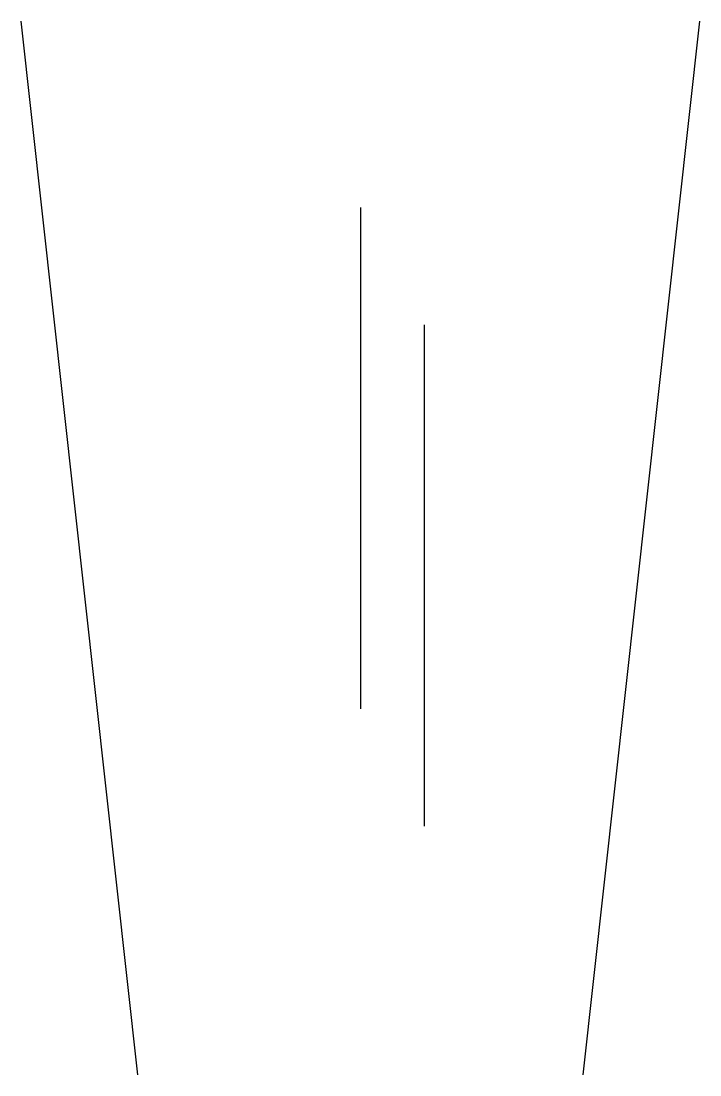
# Model space of a CAD drawing. Header units: inches. Extents: x -30.1 to 33.5, y -12 to 86.8.
import ezdxf

# ---------------------------------------------------------------- set-up
doc = ezdxf.new("R2010")
doc.units = ezdxf.units.IN
doc.header["$MEASUREMENT"] = 0

msp = doc.modelspace()

# ---------------------------------------------------------------- linework, layer by layer
at = {"color": 4}
for p, q in [((-19.174, -12.026), (-30.107, 86.764)), ((22.572, -12.026), (33.505, 86.764))]:
    msp.add_line(p, q, dxfattribs=at)
at = {"extrusion": (1, 0, 0)}
msp.add_line((1.699, 69.284, 36), (1.699, 22.284, 24), dxfattribs=at)
at = {"color": 4, "extrusion": (1, 0, 0)}
msp.add_line((7.699, 11.284, 12), (7.699, 58.284, 12), dxfattribs=at)

doc.saveas('drawing.dxf')
